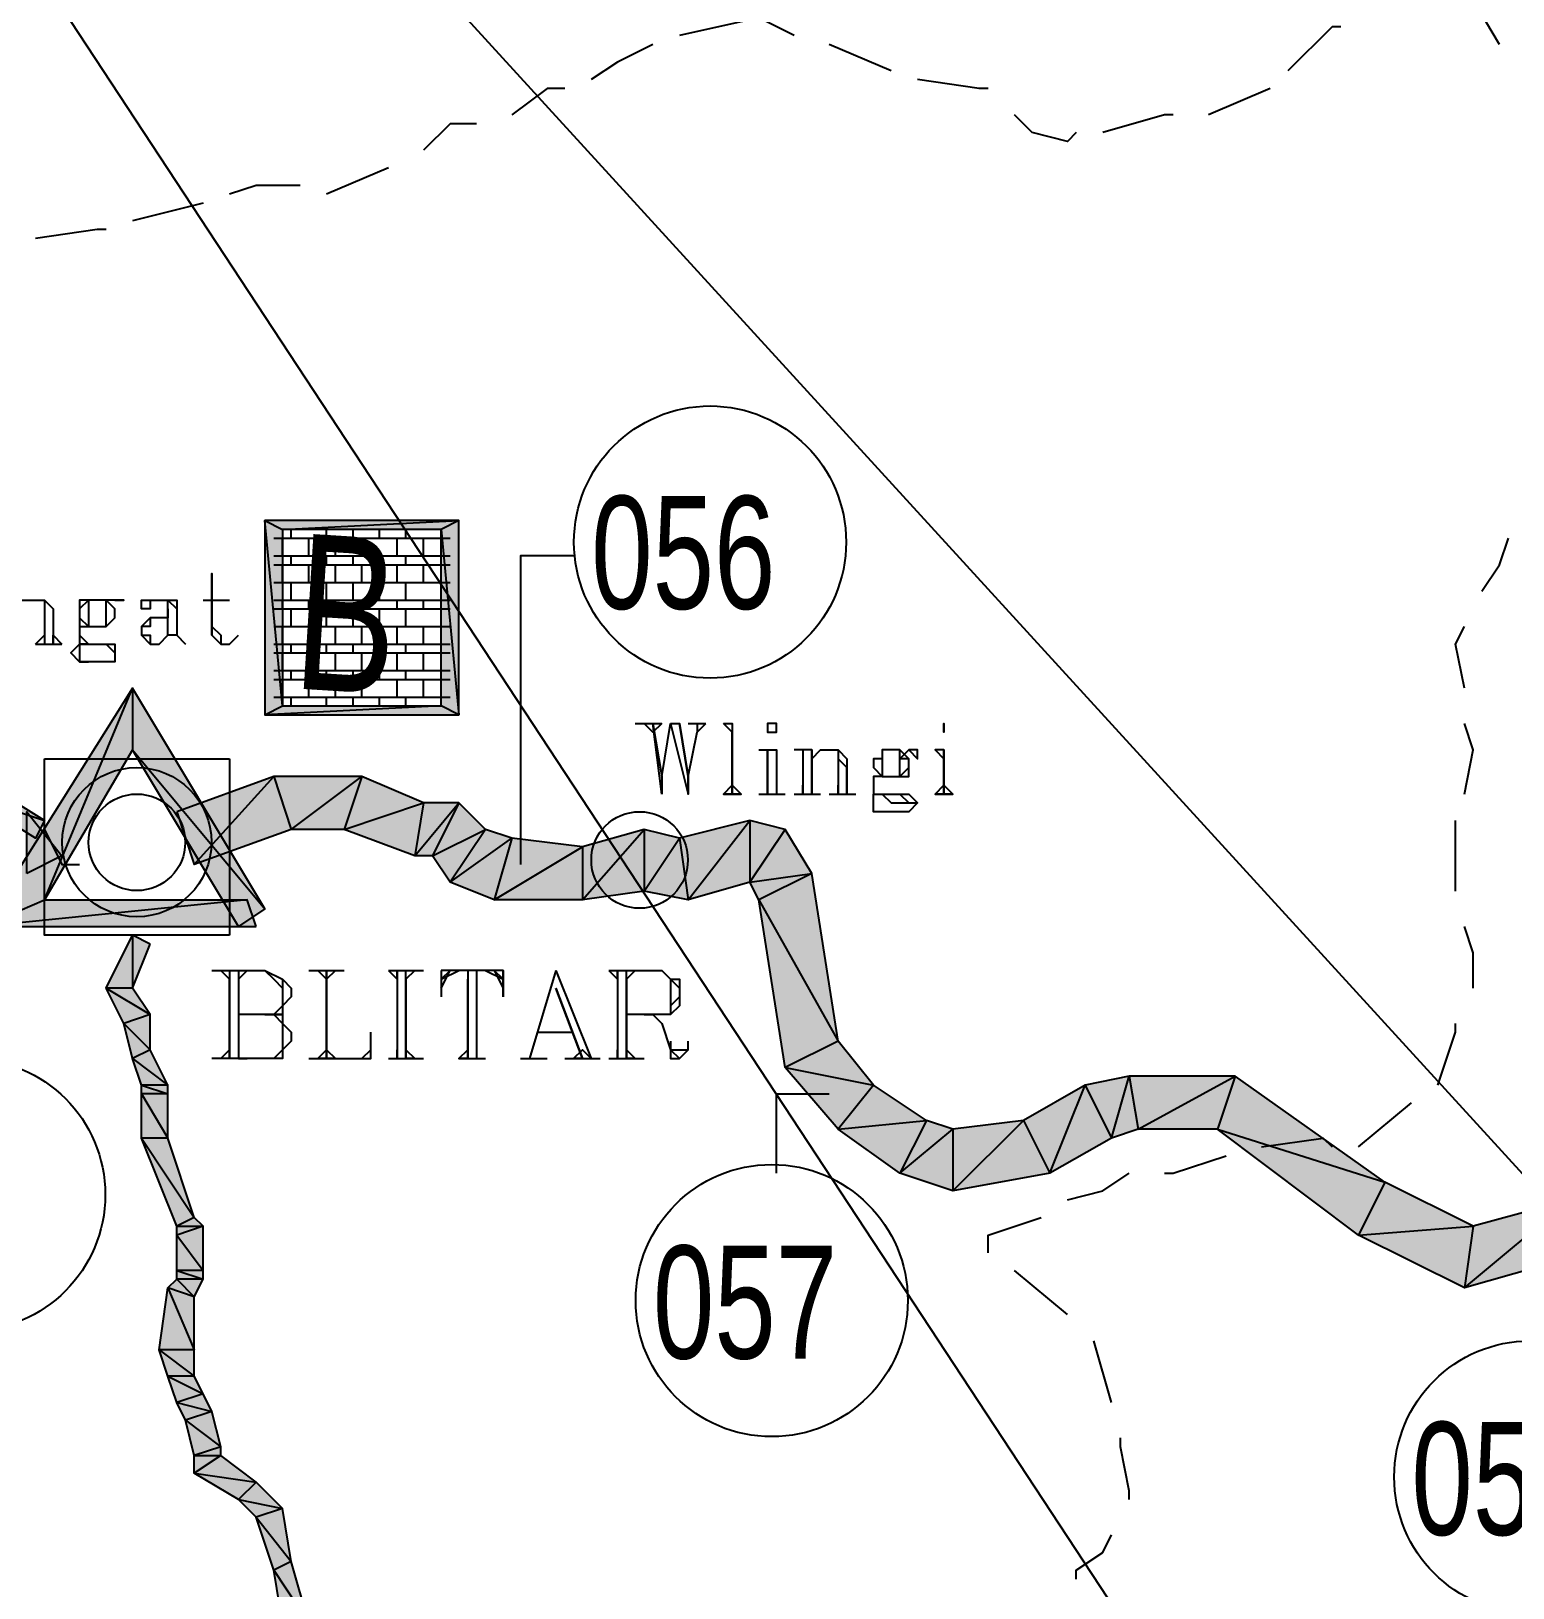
# Model space of a CAD drawing. Header units: millimetres. Extents: x 658 to 813, y 806 to 883.
# Drawn here: x 785.595 to 786.105, y 862.901 to 863.438 of the extents above; entities that cross this region are included whole.
import ezdxf

# ---------------------------------------------------------------- set-up
doc = ezdxf.new("R2010")
doc.units = ezdxf.units.MM
doc.header["$LTSCALE"] = 0.1
doc.linetypes.add('atContinuous2', pattern=[0])
for name, color, linetype in [('2_5TH KEDUA', 7, 'Continuous'), ('BATKAB', 7, 'Continuous'), ('FRAME 11', 7, 'Continuous'), ('KLEKTOR1', 7, 'Continuous'), ('KLEKTOR2', 7, 'Continuous'), ('LINK NAS BARU', 7, 'Continuous'), ('SYMBOL', 7, 'Continuous'), ('TEXT', 8, 'Continuous'), ('WISATA NASIONAL', 7, 'Continuous'), ('zat_Mask_solid', 7, 'Continuous')]:
    doc.layers.add(name, color=color, linetype=linetype)
doc.styles.add('Style2', font='arial.ttf', dxfattribs={"height": 0.2})

msp = doc.modelspace()

# ---------------------------------------------------------------- hatches: boundary and pattern name
at = {"layer": '2_5TH KEDUA'}
h = msp.add_hatch(color=7, dxfattribs=at)
h.paths.add_polyline_path([(785.57795, 863.12899), (785.59923, 863.13811), (785.62964, 863.21107)])
h.paths.add_polyline_path([(785.59923, 863.13811), (785.62964, 863.21107), (785.62964, 863.18979)], flags=17)
h = msp.add_hatch(color=7, dxfattribs=at)
h.paths.add_polyline_path([(785.6722, 863.12899), (785.66916, 863.13811), (785.57795, 863.12899)])
h.paths.add_polyline_path([(785.66916, 863.13811), (785.57795, 863.12899), (785.59923, 863.13811)], flags=17)
at = {"layer": 'KLEKTOR1'}
for points in [[(785.64484, 863.16851), (785.65092, 863.15027), (785.67828, 863.18067)], [(785.65092, 863.15027), (785.67828, 863.18067), (785.68436, 863.16243)], [(785.8546, 863.16243), (785.84244, 863.14419), (785.86372, 863.14723)], [(785.84244, 863.14419), (785.86372, 863.14723), (785.84548, 863.13811)], [(785.86372, 863.14723), (785.84548, 863.13811), (785.87284, 863.08947)], [(785.84548, 863.13811), (785.87284, 863.08947), (785.8546, 863.08035)], [(785.87284, 863.08947), (785.8546, 863.08035), (785.885, 863.07427)], [(785.8546, 863.08035), (785.885, 863.07427), (785.87284, 863.05907)], [(785.885, 863.07427), (785.87284, 863.05907), (785.90324, 863.06211)], [(785.87284, 863.05907), (785.90324, 863.06211), (785.89412, 863.04387)], [(785.90324, 863.06211), (785.89412, 863.04387), (785.91236, 863.05907)], [(785.89412, 863.04387), (785.91236, 863.05907), (785.91236, 863.03779)]]:
    msp.add_hatch(color=7, dxfattribs=at).paths.add_polyline_path(points)
h = msp.add_hatch(color=7, dxfattribs=at)
h.paths.add_polyline_path([(785.67828, 863.18067), (785.68436, 863.16243), (785.70868, 863.18067)])
h.paths.add_polyline_path([(785.68436, 863.16243), (785.70868, 863.18067), (785.7026, 863.16243)], flags=17)
h = msp.add_hatch(color=7, dxfattribs=at)
h.paths.add_polyline_path([(785.72996, 863.17155), (785.72692, 863.15331), (785.74212, 863.17155)], flags=16)
h.paths.add_polyline_path([(785.72692, 863.15331), (785.74212, 863.17155), (785.733, 863.15331)])
h = msp.add_hatch(color=7, dxfattribs=at)
h.paths.add_polyline_path([(785.81812, 863.15939), (785.82116, 863.13811), (785.84244, 863.16547)])
h.paths.add_polyline_path([(785.82116, 863.13811), (785.84244, 863.16547), (785.84244, 863.14419)], flags=17)
h = msp.add_hatch(color=7, dxfattribs=at)
h.paths.add_polyline_path([(785.76036, 863.15939), (785.75428, 863.13811), (785.78468, 863.15635)])
h.paths.add_polyline_path([(785.75428, 863.13811), (785.78468, 863.15635), (785.78468, 863.13811)], flags=17)
h = msp.add_hatch(color=7, dxfattribs=at)
h.paths.add_polyline_path([(785.78468, 863.15635), (785.78468, 863.13811), (785.80596, 863.16243)], flags=17)
h.paths.add_polyline_path([(785.78468, 863.13811), (785.80596, 863.16243), (785.80596, 863.14115)], flags=17)
h = msp.add_hatch(color=7, dxfattribs=at)
h.paths.add_polyline_path([(785.97316, 863.07731), (785.9762, 863.05907), (786.00964, 863.07731)])
h.paths.add_polyline_path([(785.9762, 863.05907), (786.00964, 863.07731), (786.00356, 863.05907)], flags=17)
h = msp.add_hatch(color=7, dxfattribs=at)
h.paths.add_polyline_path([(785.91236, 863.05907), (785.91236, 863.03779), (785.93668, 863.06211)], flags=17)
h.paths.add_polyline_path([(785.91236, 863.03779), (785.93668, 863.06211), (785.9458, 863.04387)])
h = msp.add_hatch(color=7, dxfattribs=at)
h.paths.add_polyline_path([(786.09172, 863.02563), (786.08868, 863.00435), (786.12516, 863.03475)], flags=17)
h.paths.add_polyline_path([(786.08868, 863.00435), (786.12516, 863.03475), (786.13124, 863.01651)])
at = {"layer": 'KLEKTOR2'}
for points in [[(785.57491, 863.18067), (785.57187, 863.17459), (785.59923, 863.16547)], [(785.57187, 863.17459), (785.59923, 863.16547), (785.59619, 863.15939)], [(785.62964, 863.12595), (785.62964, 863.10771), (785.62052, 863.10771)], [(785.63572, 863.12291), (785.62964, 863.12595), (785.62964, 863.10771)]]:
    msp.add_hatch(color=7, dxfattribs=at).paths.add_polyline_path(points)
h = msp.add_hatch(color=7, dxfattribs=at)
h.paths.add_polyline_path([(785.62964, 863.10771), (785.62052, 863.10771), (785.63572, 863.09859)], flags=17)
h.paths.add_polyline_path([(785.62052, 863.10771), (785.63572, 863.09859), (785.6266, 863.09555)])
h = msp.add_hatch(color=7, dxfattribs=at)
h.paths.add_polyline_path([(785.63572, 863.08643), (785.62964, 863.08339), (785.6418, 863.07427)])
h.paths.add_polyline_path([(785.62964, 863.08339), (785.6418, 863.07427), (785.63268, 863.07427)], flags=17)
h = msp.add_hatch(color=7, dxfattribs=at)
h.paths.add_polyline_path([(785.6418, 863.07427), (785.63268, 863.07427), (785.6418, 863.07123)], flags=17)
h.paths.add_polyline_path([(785.63268, 863.07427), (785.6418, 863.07123), (785.63268, 863.07123)], flags=17)
h = msp.add_hatch(color=7, dxfattribs=at)
h.paths.add_polyline_path([(785.6418, 863.07123), (785.63268, 863.07123), (785.6418, 863.05603)], flags=17)
h.paths.add_polyline_path([(785.63268, 863.07123), (785.6418, 863.05603), (785.63268, 863.05603)], flags=17)
h = msp.add_hatch(color=7, dxfattribs=at)
h.paths.add_polyline_path([(785.6418, 863.05603), (785.63268, 863.05603), (785.65092, 863.02867)], flags=17)
h.paths.add_polyline_path([(785.63268, 863.05603), (785.65092, 863.02867), (785.64484, 863.02563)])
h = msp.add_hatch(color=7, dxfattribs=at)
h.paths.add_polyline_path([(785.64484, 863.02563), (785.65396, 863.02563), (785.64484, 863.02259)], flags=16)
h.paths.add_polyline_path([(785.65396, 863.02563), (785.64484, 863.02259), (785.65396, 863.01043)])
h.paths.add_polyline_path([(785.64484, 863.02259), (785.65396, 863.01043), (785.64484, 863.01043)], flags=17)
h = msp.add_hatch(color=7, dxfattribs=at)
h.paths.add_polyline_path([(785.65396, 863.01043), (785.64484, 863.01043), (785.65396, 863.00739)], flags=17)
h.paths.add_polyline_path([(785.64484, 863.01043), (785.65396, 863.00739), (785.64484, 863.00739)], flags=17)
h = msp.add_hatch(color=7, dxfattribs=at)
h.paths.add_polyline_path([(785.65092, 863.00131), (785.6418, 863.00435), (785.65092, 862.98307)], flags=17)
h.paths.add_polyline_path([(785.6418, 863.00435), (785.65092, 862.98307), (785.63876, 862.98307)])
h = msp.add_hatch(color=7, dxfattribs=at)
h.paths.add_polyline_path([(785.65092, 862.98307), (785.63876, 862.98307), (785.65092, 862.97395)], flags=17)
h.paths.add_polyline_path([(785.63876, 862.98307), (785.65092, 862.97395), (785.6418, 862.97395)], flags=17)
h = msp.add_hatch(color=7, dxfattribs=at)
h.paths.add_polyline_path([(785.65092, 862.97395), (785.6418, 862.97395), (785.65396, 862.96787)], flags=17)
h.paths.add_polyline_path([(785.6418, 862.97395), (785.65396, 862.96787), (785.64484, 862.96483)])
h = msp.add_hatch(color=7, dxfattribs=at)
h.paths.add_polyline_path([(785.64788, 862.95875), (785.66004, 862.94963), (785.65092, 862.94659)])
h.paths.add_polyline_path([(785.66004, 862.94963), (785.65092, 862.94659), (785.66004, 862.94659)], flags=17)
h = msp.add_hatch(color=7, dxfattribs=at)
h.paths.add_polyline_path([(785.65092, 862.94659), (785.66004, 862.94659), (785.65092, 862.94051)], flags=16)
h.paths.add_polyline_path([(785.66004, 862.94659), (785.65092, 862.94051), (785.6722, 862.93747)])
h = msp.add_hatch(color=7, dxfattribs=at)
h.paths.add_polyline_path([(785.68436, 862.91011), (785.67828, 862.90707), (785.69044, 862.88882)])
h.paths.add_polyline_path([(785.67828, 862.90707), (785.69044, 862.88882), (785.68132, 862.88882)], flags=17)
at = {"layer": 'TEXT'}
h = msp.add_hatch(color=7, dxfattribs=at)
h.paths.add_polyline_path([(785.67524, 863.26883), (785.68132, 863.26579), (785.74212, 863.26883)])
h.paths.add_polyline_path([(785.68132, 863.26579), (785.74212, 863.26883), (785.73604, 863.26579)], flags=17)
h = msp.add_hatch(color=7, dxfattribs=at)
h.paths.add_polyline_path([(785.67524, 863.20195), (785.68132, 863.20499), (785.67524, 863.26883)])
h.paths.add_polyline_path([(785.68132, 863.20499), (785.67524, 863.26883), (785.68132, 863.26579)], flags=17)
h = msp.add_hatch(color=7, dxfattribs=at)
h.paths.add_polyline_path([(785.74212, 863.26883), (785.73604, 863.26579), (785.74212, 863.20195)])
h.paths.add_polyline_path([(785.73604, 863.26579), (785.74212, 863.20195), (785.73604, 863.20499)], flags=17)
h = msp.add_hatch(color=7, dxfattribs=at)
h.paths.add_polyline_path([(785.74212, 863.20195), (785.73604, 863.20499), (785.67524, 863.20195)])
h.paths.add_polyline_path([(785.73604, 863.20499), (785.67524, 863.20195), (785.68132, 863.20499)], flags=17)
at = {"layer": 'zat_Mask_solid'}
for points in [[(785.62964, 863.21107), (785.62964, 863.18979), (785.67524, 863.13507)], [(785.62964, 863.18979), (785.67524, 863.13507), (785.66612, 863.12899)], [(785.70868, 863.18067), (785.7026, 863.16243), (785.72996, 863.17155)], [(785.59315, 863.14723), (785.59315, 863.16851), (785.60531, 863.15331)], [(785.7026, 863.16243), (785.72996, 863.17155), (785.72692, 863.15331)], [(785.74212, 863.17155), (785.733, 863.15331), (785.75124, 863.16243)], [(785.84244, 863.16547), (785.84244, 863.14419), (785.8546, 863.16243)], [(785.733, 863.15331), (785.75124, 863.16243), (785.73908, 863.14419)], [(785.75124, 863.16243), (785.73908, 863.14419), (785.76036, 863.15939)], [(785.73908, 863.14419), (785.76036, 863.15939), (785.75428, 863.13811)], [(785.80596, 863.16243), (785.80596, 863.14115), (785.81812, 863.15939)], [(785.80596, 863.14115), (785.81812, 863.15939), (785.82116, 863.13811)], [(785.63572, 863.09859), (785.6266, 863.09555), (785.63572, 863.08643)], [(785.6266, 863.09555), (785.63572, 863.08643), (785.62964, 863.08339)], [(785.95796, 863.07427), (785.96708, 863.05603), (785.97316, 863.07731)], [(785.96708, 863.05603), (785.97316, 863.07731), (785.9762, 863.05907)], [(786.00964, 863.07731), (786.00356, 863.05907), (786.06132, 863.04083)], [(785.93668, 863.06211), (785.9458, 863.04387), (785.95796, 863.07427)], [(785.9458, 863.04387), (785.95796, 863.07427), (785.96708, 863.05603)], [(786.00356, 863.05907), (786.06132, 863.04083), (786.0522, 863.02259)], [(786.06132, 863.04083), (786.0522, 863.02259), (786.09172, 863.02563)], [(785.65092, 863.02867), (785.64484, 863.02563), (785.65396, 863.02563)], [(786.0522, 863.02259), (786.09172, 863.02563), (786.08868, 863.00435)], [(785.64484, 863.00739), (785.65092, 863.00131), (785.6418, 863.00435)], [(785.65396, 863.00739), (785.64484, 863.00739), (785.65092, 863.00131)], [(785.65396, 862.96787), (785.64484, 862.96483), (785.657, 862.96179)], [(785.64484, 862.96483), (785.657, 862.96179), (785.64788, 862.95875)], [(785.657, 862.96179), (785.64788, 862.95875), (785.66004, 862.94963)], [(785.65092, 862.94051), (785.6722, 862.93747), (785.66612, 862.93139)], [(785.6722, 862.93747), (785.66612, 862.93139), (785.68132, 862.92835)], [(785.66612, 862.93139), (785.68132, 862.92835), (785.6722, 862.92531)], [(785.68132, 862.92835), (785.6722, 862.92531), (785.68436, 862.91011)], [(785.6722, 862.92531), (785.68436, 862.91011), (785.67828, 862.90707)]]:
    msp.add_hatch(color=7, dxfattribs=at).paths.add_polyline_path(points)

# ---------------------------------------------------------------- linework, layer by layer
at = {"layer": '2_5TH KEDUA', "color": 7}
for points in [[(785.57795, 863.12899), (785.59923, 863.13811), (785.62964, 863.21107), (785.57795, 863.12899)], [(785.59923, 863.13811), (785.62964, 863.21107), (785.62964, 863.18979), (785.59923, 863.13811)], [(785.62964, 863.21107), (785.62964, 863.18979), (785.67524, 863.13507), (785.62964, 863.21107)], [(785.62964, 863.18979), (785.67524, 863.13507), (785.66612, 863.12899), (785.62964, 863.18979)], [(785.6722, 863.12899), (785.66916, 863.13811), (785.57795, 863.12899), (785.6722, 863.12899)], [(785.66916, 863.13811), (785.57795, 863.12899), (785.59923, 863.13811), (785.66916, 863.13811)]]:
    msp.add_lwpolyline(points, dxfattribs=at)
at = {"layer": 'BATKAB', "color": 7}
for points in [[(786.10084, 863.43299), (786.09172, 863.44819), (786.08868, 863.44819)], [(785.84548, 863.44211), (785.81812, 863.43603)], [(785.85764, 863.43603), (785.84548, 863.44211)], [(786.04612, 863.43907), (786.04308, 863.43907), (786.02788, 863.42387)], [(785.809, 863.43299), (785.79684, 863.42691), (785.78772, 863.42083)], [(785.89108, 863.42387), (785.8698, 863.43299)], [(785.92452, 863.41779), (785.92148, 863.41779), (785.9002, 863.42083)], [(785.7786, 863.41779), (785.77252, 863.41779), (785.76036, 863.40867)], [(786.0218, 863.41779), (786.00052, 863.40867)], [(785.7482, 863.40563), (785.73908, 863.40563), (785.72996, 863.39651)], [(785.95492, 863.40259), (785.95188, 863.39955), (785.93972, 863.40259), (785.93364, 863.40867)], [(785.98836, 863.40867), (785.98532, 863.40867), (785.96404, 863.40259)], [(785.7178, 863.39043), (785.69652, 863.38131)], [(785.6874, 863.38435), (785.6722, 863.38435), (785.66308, 863.38131)], [(785.65396, 863.37827), (785.62964, 863.37219)], [(785.62052, 863.36915), (785.61748, 863.36915), (785.59619, 863.36611)], [(786.09476, 863.24451), (786.10084, 863.25363), (786.10388, 863.26275)], [(786.08868, 863.21107), (786.08564, 863.22627), (786.08868, 863.23235)], [(786.08868, 863.17459), (786.09172, 863.18979), (786.08868, 863.19891)], [(786.08564, 863.14115), (786.08564, 863.15331), (786.08564, 863.16547)], [(786.09172, 863.10771), (786.09172, 863.11987), (786.08868, 863.12899)], [(786.07956, 863.07427), (786.08564, 863.09251), (786.08564, 863.09555)], [(786.0522, 863.05299), (786.07044, 863.06819)], [(786.01876, 863.05299), (786.04004, 863.05603), (786.04308, 863.05299)], [(785.98532, 863.04387), (785.98836, 863.04387), (786.0066, 863.04995)], [(785.95188, 863.03475), (785.96404, 863.03779), (785.97316, 863.04387)], [(785.92452, 863.01651), (785.92452, 863.02259), (785.94276, 863.02867)], [(785.95188, 862.99523), (785.93364, 863.01043)], [(785.96708, 862.96483), (785.961, 862.98611)], [(785.97316, 862.93139), (785.97316, 862.93443), (785.97012, 862.94963), (785.97012, 862.95267)], [(785.95492, 862.90403), (785.95492, 862.90707), (785.96404, 862.91315), (785.96708, 862.91923)]]:
    msp.add_lwpolyline(points, dxfattribs=at)
at = {"layer": 'FRAME 11', "color": 7}
msp.add_lwpolyline([(785.25571, 863.97716), (788.65449, 858.80907), (788.02216, 857.93658), (790.25356, 858.55371), (789.90395, 860.69087), (789.28682, 859.56605), (785.25571, 863.97716)], dxfattribs=at)
at = {"layer": 'KLEKTOR1', "color": 7}
for points in [[(785.64484, 863.16851), (785.65092, 863.15027), (785.67828, 863.18067), (785.64484, 863.16851)], [(785.65092, 863.15027), (785.67828, 863.18067), (785.68436, 863.16243), (785.65092, 863.15027)], [(785.67828, 863.18067), (785.68436, 863.16243), (785.70868, 863.18067), (785.67828, 863.18067)], [(785.68436, 863.16243), (785.70868, 863.18067), (785.7026, 863.16243), (785.68436, 863.16243)], [(785.70868, 863.18067), (785.7026, 863.16243), (785.72996, 863.17155), (785.70868, 863.18067)], [(785.59315, 863.14723), (785.59315, 863.16851), (785.60531, 863.15331), (785.59315, 863.14723)], [(785.7026, 863.16243), (785.72996, 863.17155), (785.72692, 863.15331), (785.7026, 863.16243)], [(785.72996, 863.17155), (785.72692, 863.15331), (785.74212, 863.17155), (785.72996, 863.17155)], [(785.72692, 863.15331), (785.74212, 863.17155), (785.733, 863.15331), (785.72692, 863.15331)], [(785.74212, 863.17155), (785.733, 863.15331), (785.75124, 863.16243), (785.74212, 863.17155)], [(785.81812, 863.15939), (785.82116, 863.13811), (785.84244, 863.16547), (785.81812, 863.15939)], [(785.82116, 863.13811), (785.84244, 863.16547), (785.84244, 863.14419), (785.82116, 863.13811)], [(785.84244, 863.16547), (785.84244, 863.14419), (785.8546, 863.16243), (785.84244, 863.16547)], [(785.59923, 863.16243), (785.60531, 863.15027), (785.6114, 863.15027)], [(785.733, 863.15331), (785.75124, 863.16243), (785.73908, 863.14419), (785.733, 863.15331)], [(785.75124, 863.16243), (785.73908, 863.14419), (785.76036, 863.15939), (785.75124, 863.16243)], [(785.73908, 863.14419), (785.76036, 863.15939), (785.75428, 863.13811), (785.73908, 863.14419)], [(785.76036, 863.15939), (785.75428, 863.13811), (785.78468, 863.15635), (785.76036, 863.15939)], [(785.78468, 863.15635), (785.78468, 863.13811), (785.80596, 863.16243), (785.78468, 863.15635)], [(785.78468, 863.13811), (785.80596, 863.16243), (785.80596, 863.14115), (785.78468, 863.13811)], [(785.80596, 863.16243), (785.80596, 863.14115), (785.81812, 863.15939), (785.80596, 863.16243)], [(785.80596, 863.14115), (785.81812, 863.15939), (785.82116, 863.13811), (785.80596, 863.14115)], [(785.8546, 863.16243), (785.84244, 863.14419), (785.86372, 863.14723), (785.8546, 863.16243)], [(785.75428, 863.13811), (785.78468, 863.15635), (785.78468, 863.13811), (785.75428, 863.13811)], [(785.84244, 863.14419), (785.86372, 863.14723), (785.84548, 863.13811), (785.84244, 863.14419)], [(785.86372, 863.14723), (785.84548, 863.13811), (785.87284, 863.08947), (785.86372, 863.14723)], [(785.84548, 863.13811), (785.87284, 863.08947), (785.8546, 863.08035), (785.84548, 863.13811)], [(785.87284, 863.08947), (785.8546, 863.08035), (785.885, 863.07427), (785.87284, 863.08947)], [(785.8546, 863.08035), (785.885, 863.07427), (785.87284, 863.05907), (785.8546, 863.08035)], [(785.95796, 863.07427), (785.96708, 863.05603), (785.97316, 863.07731), (785.95796, 863.07427)], [(785.96708, 863.05603), (785.97316, 863.07731), (785.9762, 863.05907), (785.96708, 863.05603)], [(785.97316, 863.07731), (785.9762, 863.05907), (786.00964, 863.07731), (785.97316, 863.07731)], [(785.9762, 863.05907), (786.00964, 863.07731), (786.00356, 863.05907), (785.9762, 863.05907)], [(786.00964, 863.07731), (786.00356, 863.05907), (786.06132, 863.04083), (786.00964, 863.07731)], [(785.885, 863.07427), (785.87284, 863.05907), (785.90324, 863.06211), (785.885, 863.07427)], [(785.93668, 863.06211), (785.9458, 863.04387), (785.95796, 863.07427), (785.93668, 863.06211)], [(785.9458, 863.04387), (785.95796, 863.07427), (785.96708, 863.05603), (785.9458, 863.04387)], [(785.87284, 863.05907), (785.90324, 863.06211), (785.89412, 863.04387), (785.87284, 863.05907)], [(785.90324, 863.06211), (785.89412, 863.04387), (785.91236, 863.05907), (785.90324, 863.06211)], [(785.91236, 863.05907), (785.91236, 863.03779), (785.93668, 863.06211), (785.91236, 863.05907)], [(785.91236, 863.03779), (785.93668, 863.06211), (785.9458, 863.04387), (785.91236, 863.03779)], [(785.89412, 863.04387), (785.91236, 863.05907), (785.91236, 863.03779), (785.89412, 863.04387)], [(786.00356, 863.05907), (786.06132, 863.04083), (786.0522, 863.02259), (786.00356, 863.05907)], [(786.06132, 863.04083), (786.0522, 863.02259), (786.09172, 863.02563), (786.06132, 863.04083)], [(786.09172, 863.02563), (786.08868, 863.00435), (786.12516, 863.03475), (786.09172, 863.02563)], [(786.08868, 863.00435), (786.12516, 863.03475), (786.13124, 863.01651), (786.08868, 863.00435)], [(786.0522, 863.02259), (786.09172, 863.02563), (786.08868, 863.00435), (786.0522, 863.02259)]]:
    msp.add_lwpolyline(points, dxfattribs=at)
at = {"layer": 'KLEKTOR2', "color": 7}
for points in [[(785.57491, 863.18067), (785.57187, 863.17459), (785.59923, 863.16547), (785.57491, 863.18067)], [(785.57187, 863.17459), (785.59923, 863.16547), (785.59619, 863.15939), (785.57187, 863.17459)], [(785.62964, 863.12595), (785.62964, 863.10771), (785.62052, 863.10771), (785.62964, 863.12595)], [(785.63572, 863.12291), (785.62964, 863.12595), (785.62964, 863.10771), (785.63572, 863.12291)], [(785.62964, 863.10771), (785.62052, 863.10771), (785.63572, 863.09859), (785.62964, 863.10771)], [(785.62052, 863.10771), (785.63572, 863.09859), (785.6266, 863.09555), (785.62052, 863.10771)], [(785.63572, 863.09859), (785.6266, 863.09555), (785.63572, 863.08643), (785.63572, 863.09859)], [(785.6266, 863.09555), (785.63572, 863.08643), (785.62964, 863.08339), (785.6266, 863.09555)], [(785.63572, 863.08643), (785.62964, 863.08339), (785.6418, 863.07427), (785.63572, 863.08643)], [(785.62964, 863.08339), (785.6418, 863.07427), (785.63268, 863.07427), (785.62964, 863.08339)], [(785.6418, 863.07427), (785.63268, 863.07427), (785.6418, 863.07123), (785.6418, 863.07427)], [(785.63268, 863.07427), (785.6418, 863.07123), (785.63268, 863.07123), (785.63268, 863.07427)], [(785.6418, 863.07123), (785.63268, 863.07123), (785.6418, 863.05603), (785.6418, 863.07123)], [(785.63268, 863.07123), (785.6418, 863.05603), (785.63268, 863.05603), (785.63268, 863.07123)], [(785.6418, 863.05603), (785.63268, 863.05603), (785.65092, 863.02867), (785.6418, 863.05603)], [(785.63268, 863.05603), (785.65092, 863.02867), (785.64484, 863.02563), (785.63268, 863.05603)], [(785.65092, 863.02867), (785.64484, 863.02563), (785.65396, 863.02563), (785.65092, 863.02867)], [(785.64484, 863.02563), (785.65396, 863.02563), (785.64484, 863.02259), (785.64484, 863.02563)], [(785.65396, 863.02563), (785.64484, 863.02259), (785.65396, 863.01043), (785.65396, 863.02563)], [(785.64484, 863.02259), (785.65396, 863.01043), (785.64484, 863.01043), (785.64484, 863.02259)], [(785.65396, 863.01043), (785.64484, 863.01043), (785.65396, 863.00739), (785.65396, 863.01043)], [(785.64484, 863.01043), (785.65396, 863.00739), (785.64484, 863.00739), (785.64484, 863.01043)], [(785.6418, 863.00435), (785.65092, 862.98307), (785.63876, 862.98307), (785.6418, 863.00435)], [(785.64484, 863.00739), (785.65092, 863.00131), (785.6418, 863.00435), (785.64484, 863.00739)], [(785.65092, 863.00131), (785.6418, 863.00435), (785.65092, 862.98307), (785.65092, 863.00131)], [(785.65396, 863.00739), (785.64484, 863.00739), (785.65092, 863.00131), (785.65396, 863.00739)], [(785.65092, 862.98307), (785.63876, 862.98307), (785.65092, 862.97395), (785.65092, 862.98307)], [(785.63876, 862.98307), (785.65092, 862.97395), (785.6418, 862.97395), (785.63876, 862.98307)], [(785.65092, 862.97395), (785.6418, 862.97395), (785.65396, 862.96787), (785.65092, 862.97395)], [(785.6418, 862.97395), (785.65396, 862.96787), (785.64484, 862.96483), (785.6418, 862.97395)], [(785.65396, 862.96787), (785.64484, 862.96483), (785.657, 862.96179), (785.65396, 862.96787)], [(785.64484, 862.96483), (785.657, 862.96179), (785.64788, 862.95875), (785.64484, 862.96483)], [(785.657, 862.96179), (785.64788, 862.95875), (785.66004, 862.94963), (785.657, 862.96179)], [(785.64788, 862.95875), (785.66004, 862.94963), (785.65092, 862.94659), (785.64788, 862.95875)], [(785.66004, 862.94963), (785.65092, 862.94659), (785.66004, 862.94659), (785.66004, 862.94963)], [(785.65092, 862.94659), (785.66004, 862.94659), (785.65092, 862.94051), (785.65092, 862.94659)], [(785.66004, 862.94659), (785.65092, 862.94051), (785.6722, 862.93747), (785.66004, 862.94659)], [(785.65092, 862.94051), (785.6722, 862.93747), (785.66612, 862.93139), (785.65092, 862.94051)], [(785.6722, 862.93747), (785.66612, 862.93139), (785.68132, 862.92835), (785.6722, 862.93747)], [(785.66612, 862.93139), (785.68132, 862.92835), (785.6722, 862.92531), (785.66612, 862.93139)], [(785.68132, 862.92835), (785.6722, 862.92531), (785.68436, 862.91011), (785.68132, 862.92835)], [(785.6722, 862.92531), (785.68436, 862.91011), (785.67828, 862.90707), (785.6722, 862.92531)], [(785.68436, 862.91011), (785.67828, 862.90707), (785.69044, 862.88882), (785.68436, 862.91011)], [(785.67828, 862.90707), (785.69044, 862.88882), (785.68132, 862.88882), (785.67828, 862.90707)]]:
    msp.add_lwpolyline(points, dxfattribs=at)
at = {"layer": 'LINK NAS BARU', "color": 7}
for points in [[(785.78164, 863.25667), (785.7634, 863.25667), (785.7634, 863.15027)], [(785.85156, 863.04387), (785.85156, 863.07123), (785.8698, 863.07123)]]:
    msp.add_lwpolyline(points, dxfattribs=at)
at = {"layer": 'LINK NAS BARU', "color": 7, "linetype": 'atContinuous2'}
for centre in [(785.82868, 863.26145), (785.57332, 863.03649), (785.84996, 863.00001), (786.11141, 862.93921)]:
    msp.add_circle(centre, 0.0469, dxfattribs=at)
at = {"layer": 'SYMBOL', "color": 7}
for points in [[(785.66308, 863.12595), (785.59923, 863.12595), (785.59923, 863.18675)], [(785.59923, 863.18675), (785.66308, 863.18675)], [(785.66308, 863.18675), (785.66308, 863.12595)]]:
    msp.add_lwpolyline(points, dxfattribs=at)
at = {"layer": 'SYMBOL', "color": 7, "linetype": 'atContinuous2'}
for centre, radius in [((785.63111, 863.15799), 0.02572), ((785.63113, 863.15795), 0.01664), ((785.80441, 863.15187), 0.01664)]:
    msp.add_circle(centre, radius, dxfattribs=at)
at = {"layer": 'TEXT', "color": 7}
for points in [[(785.67524, 863.26883), (785.68132, 863.26579), (785.74212, 863.26883), (785.67524, 863.26883)], [(785.67524, 863.20195), (785.68132, 863.20499), (785.67524, 863.26883), (785.67524, 863.20195)], [(785.68132, 863.20499), (785.67524, 863.26883), (785.68132, 863.26579), (785.68132, 863.20499)], [(785.68132, 863.26579), (785.74212, 863.26883), (785.73604, 863.26579), (785.68132, 863.26579)], [(785.74212, 863.26883), (785.73604, 863.26579), (785.74212, 863.20195), (785.74212, 863.26883)], [(785.73604, 863.26579), (785.74212, 863.20195), (785.73604, 863.20499), (785.73604, 863.26579)], [(785.657, 863.24755), (785.657, 863.25059), (785.657, 863.23235), (785.66004, 863.22931), (785.66004, 863.22627)], [(785.657, 863.22931), (785.657, 863.23235), (785.657, 863.24755), (785.657, 863.23235), (785.657, 863.22931), (785.66004, 863.22627), (785.66308, 863.22627), (785.66612, 863.22931)], [(785.59011, 863.23843), (785.59011, 863.24147), (785.59315, 863.24147), (785.59619, 863.24147), (785.59923, 863.24147), (785.60227, 863.23843), (785.60227, 863.22627)], [(785.59619, 863.24147), (785.59923, 863.24147), (785.59923, 863.23843), (785.59923, 863.22627)], [(785.59923, 863.24147), (785.59923, 863.23843), (785.59923, 863.22931)], [(785.61748, 863.24147), (785.61444, 863.24147), (785.6114, 863.24147), (785.6114, 863.23843), (785.6114, 863.23539), (785.6114, 863.23235), (785.61444, 863.23235), (785.61748, 863.23235), (785.62052, 863.23235), (785.62356, 863.23539), (785.62356, 863.23843), (785.62052, 863.24147), (785.61748, 863.24147)], [(785.61444, 863.24147), (785.6114, 863.23843), (785.6114, 863.23539), (785.61444, 863.23235)], [(785.61748, 863.24147), (785.61444, 863.24147), (785.61444, 863.23843), (785.61444, 863.23539), (785.61444, 863.23235), (785.61748, 863.23235), (785.62052, 863.23235), (785.62052, 863.23539), (785.62052, 863.23843), (785.62052, 863.24147), (785.61748, 863.24147)], [(785.62356, 863.24147), (785.6266, 863.24147), (785.62356, 863.24147), (785.62052, 863.24147)], [(785.62052, 863.23235), (785.62052, 863.23539), (785.62052, 863.23843), (785.62052, 863.24147)], [(785.63268, 863.23843), (785.63268, 863.24147), (785.63572, 863.24147), (785.63572, 863.23843), (785.63268, 863.23843), (785.63268, 863.24147), (785.63572, 863.24147), (785.6418, 863.24147), (785.64484, 863.24147), (785.64484, 863.23843), (785.64484, 863.22931), (785.64788, 863.22627)], [(785.6418, 863.23843), (785.6418, 863.23539), (785.63572, 863.23539), (785.63268, 863.23235), (785.63268, 863.22931), (785.63572, 863.22627), (785.63876, 863.22627), (785.6418, 863.22931)], [(785.64788, 863.22627), (785.64484, 863.22931), (785.6418, 863.22931), (785.6418, 863.23843), (785.6418, 863.24147), (785.64484, 863.23843), (785.64484, 863.22931)], [(785.65396, 863.24147), (785.66308, 863.24147)], [(785.6418, 863.23539), (785.63572, 863.23539), (785.63572, 863.23235), (785.63268, 863.23235), (785.63268, 863.22931), (785.63572, 863.22931), (785.63572, 863.22627)], [(785.59619, 863.22627), (785.59923, 863.22931), (785.59923, 863.22627)], [(785.60227, 863.22627), (785.60227, 863.22931), (785.60531, 863.22627)], [(785.6114, 863.22931), (785.61444, 863.22627), (785.62052, 863.22627), (785.62356, 863.22627), (785.62356, 863.22323), (785.62356, 863.22019), (785.62052, 863.22019), (785.61444, 863.22019), (785.6114, 863.22019), (785.60835, 863.22323), (785.6114, 863.22627), (785.61444, 863.22627), (785.6114, 863.22627), (785.6114, 863.22323), (785.6114, 863.22019), (785.61444, 863.22019)], [(785.6114, 863.23235), (785.6114, 863.22931), (785.6114, 863.22627), (785.61748, 863.22627), (785.62052, 863.22627), (785.62356, 863.22323)], [(785.63268, 863.23235), (785.63268, 863.22931)], [(785.59619, 863.22627), (785.60531, 863.22627)], [(785.6114, 863.22627), (785.61748, 863.22627), (785.62052, 863.22627), (785.62356, 863.22627)], [(785.74212, 863.20195), (785.73604, 863.20499), (785.67524, 863.20195), (785.74212, 863.20195)], [(785.73604, 863.20499), (785.67524, 863.20195), (785.68132, 863.20499), (785.73604, 863.20499)], [(785.80292, 863.19891), (785.81204, 863.19891)], [(785.80596, 863.19891), (785.809, 863.19587), (785.80596, 863.19891)], [(785.81204, 863.17459), (785.809, 863.19891), (785.81204, 863.18067), (785.81204, 863.17459)], [(785.809, 863.19891), (785.81204, 863.18067), (785.81508, 863.19891)], [(785.81204, 863.19891), (785.809, 863.19587), (785.81204, 863.19891)], [(785.81508, 863.19891), (785.82116, 863.17459), (785.82116, 863.18067), (785.81812, 863.19891), (785.82116, 863.18067), (785.8242, 863.19587)], [(785.81508, 863.19891), (785.81812, 863.19891)], [(785.82116, 863.19891), (785.82724, 863.19891)], [(785.8242, 863.19891), (785.8242, 863.19587), (785.82724, 863.19891)], [(785.83332, 863.19891), (785.83636, 863.19891), (785.83636, 863.17459)], [(785.83332, 863.19891), (785.83636, 863.19587), (785.83332, 863.19891)], [(785.83636, 863.19891), (785.83636, 863.17459), (785.83636, 863.19587)], [(785.84852, 863.19891), (785.84852, 863.19587), (785.85156, 863.19587), (785.85156, 863.19891), (785.84852, 863.19891), (785.84852, 863.19587), (785.85156, 863.19587)], [(785.90932, 863.19891), (785.90932, 863.19587), (785.90932, 863.19891), (785.90932, 863.19587)], [(785.84548, 863.18979), (785.85156, 863.18979), (785.85156, 863.17459)], [(785.84548, 863.18979), (785.84852, 863.18979), (785.84852, 863.18675)], [(785.84852, 863.18979), (785.84852, 863.17459), (785.84852, 863.18979)], [(785.86372, 863.18979), (785.86372, 863.17459), (785.86372, 863.18979), (785.85764, 863.18979)], [(785.86068, 863.18979), (785.86068, 863.17459)], [(785.86068, 863.18979), (785.86068, 863.18675)], [(785.86372, 863.18675), (785.86676, 863.18979), (785.8698, 863.18979), (785.87284, 863.18979), (785.87588, 863.18675), (785.87588, 863.18371), (785.87588, 863.17459), (785.87588, 863.18371), (785.87284, 863.18675)], [(785.87284, 863.18979), (785.87284, 863.18675), (785.87284, 863.17459)], [(785.89108, 863.18979), (785.88804, 863.18979), (785.88804, 863.18675), (785.885, 863.18675), (785.885, 863.18371), (785.88804, 863.18067), (785.89108, 863.18067), (785.89412, 863.18067), (785.89716, 863.18067), (785.89716, 863.18371), (785.89716, 863.18675), (785.89412, 863.18979), (785.89108, 863.18979)], [(785.89108, 863.18979), (785.88804, 863.18979), (785.88804, 863.18675), (785.88804, 863.18371), (785.88804, 863.18067), (785.89108, 863.18067)], [(785.88804, 863.18675), (785.88804, 863.18371), (785.88804, 863.18067)], [(785.89716, 863.18979), (785.9002, 863.18675), (785.9002, 863.18979), (785.89716, 863.18979), (785.89412, 863.18675)], [(785.89412, 863.18067), (785.89412, 863.18371), (785.89412, 863.18675), (785.89412, 863.18979)], [(785.89412, 863.18067), (785.89716, 863.18371), (785.89716, 863.18675), (785.89412, 863.18675)], [(785.90932, 863.17459), (785.90932, 863.18979), (785.90932, 863.17459), (785.90932, 863.18979), (785.90628, 863.18979)], [(785.90932, 863.18979), (785.90628, 863.18979), (785.90932, 863.18675)], [(785.81204, 863.18067), (785.81204, 863.17459)], [(785.82116, 863.18067), (785.82116, 863.17459)], [(785.88804, 863.18067), (785.885, 863.18067), (785.885, 863.17763), (785.885, 863.17459), (785.88804, 863.17459), (785.89108, 863.17155), (785.89412, 863.17155), (785.89716, 863.17155), (785.9002, 863.17155)], [(785.83636, 863.17459), (785.83332, 863.17459), (785.83636, 863.17763), (785.8394, 863.17459), (785.83636, 863.17459)], [(785.83332, 863.17459), (785.8394, 863.17459)], [(785.84548, 863.17459), (785.84852, 863.17459), (785.84852, 863.17763)], [(785.84548, 863.17459), (785.8546, 863.17459)], [(785.85156, 863.17763), (785.85156, 863.17459)], [(785.85764, 863.17459), (785.86676, 863.17459)], [(785.86068, 863.17459), (785.86068, 863.17763)], [(785.86372, 863.17763), (785.86372, 863.17459), (785.86676, 863.17459)], [(785.8698, 863.17459), (785.87892, 863.17459)], [(785.87284, 863.17459), (785.87284, 863.17763)], [(785.87588, 863.17763), (785.87588, 863.17459), (785.87892, 863.17459)], [(785.885, 863.17763), (785.885, 863.17459), (785.88804, 863.17459), (785.89412, 863.17459), (785.89716, 863.17459), (785.9002, 863.17155), (785.89716, 863.16851), (785.89412, 863.16851), (785.88804, 863.16851), (785.885, 863.16851), (785.885, 863.17155), (785.885, 863.17459), (785.88804, 863.17459), (785.89108, 863.17459), (785.89412, 863.17459), (785.89716, 863.17155)], [(785.88804, 863.16851), (785.885, 863.16851), (785.885, 863.17155), (785.885, 863.17459), (785.88804, 863.17459)], [(785.90932, 863.17459), (785.90628, 863.17459), (785.90932, 863.17763), (785.91236, 863.17459), (785.90932, 863.17459)], [(785.90628, 863.17459), (785.91236, 863.17459)], [(785.657, 863.11379), (785.67524, 863.11379), (785.68132, 863.11075), (785.68436, 863.10771), (785.68436, 863.10467), (785.68132, 863.10163), (785.68132, 863.09859), (785.67524, 863.09859)], [(785.66004, 863.11379), (785.66308, 863.11075), (785.66004, 863.11379)], [(785.66308, 863.11379), (785.66308, 863.08339), (785.66308, 863.11075)], [(785.66612, 863.11379), (785.66612, 863.08339)], [(785.67524, 863.11379), (785.67828, 863.11075), (785.68132, 863.10771), (785.68132, 863.10163), (785.67828, 863.09859), (785.67524, 863.09859), (785.66612, 863.09859)], [(785.66612, 863.11379), (785.66612, 863.11075), (785.66916, 863.11379)], [(785.68132, 863.11075), (785.68132, 863.10771), (785.68132, 863.10467), (785.68132, 863.10163)], [(785.69044, 863.11379), (785.7026, 863.11379)], [(785.69348, 863.11379), (785.69652, 863.11075), (785.69348, 863.11379)], [(785.69652, 863.08339), (785.69652, 863.11379), (785.69652, 863.08339), (785.69652, 863.11075)], [(785.69956, 863.11379), (785.69652, 863.11075), (785.69956, 863.11379)], [(785.7178, 863.11379), (785.72996, 863.11379)], [(785.7178, 863.11379), (785.72084, 863.11075), (785.72084, 863.11379)], [(785.72084, 863.11379), (785.72084, 863.08339)], [(785.72388, 863.11075), (785.72388, 863.08339), (785.72388, 863.11379)], [(785.72692, 863.11379), (785.72388, 863.11075), (785.72692, 863.11379)], [(785.73604, 863.11379), (785.73604, 863.10467)], [(785.75732, 863.10467), (785.75732, 863.11379), (785.73604, 863.11379)], [(785.73604, 863.11379), (785.73604, 863.10467)], [(785.73604, 863.10771), (785.73908, 863.11379), (785.73604, 863.11075), (785.74212, 863.11379)], [(785.74516, 863.11379), (785.74516, 863.08339), (785.74516, 863.11075)], [(785.7482, 863.11379), (785.7482, 863.08339)], [(785.75124, 863.11379), (785.75732, 863.11075), (785.75428, 863.11379), (785.75732, 863.10771)], [(785.75732, 863.11379), (785.75732, 863.10467)], [(785.77556, 863.11379), (785.76644, 863.08339)], [(785.77556, 863.11379), (785.78772, 863.08339)], [(785.7938, 863.11379), (785.81204, 863.11379), (785.81508, 863.11075), (785.81812, 863.11075), (785.81812, 863.10771), (785.81812, 863.10467), (785.81812, 863.10163), (785.81508, 863.09859), (785.81204, 863.09859), (785.79988, 863.09859)], [(785.7938, 863.11379), (785.79684, 863.11075), (785.79684, 863.11379)], [(785.79684, 863.11379), (785.79684, 863.08339)], [(785.79988, 863.11075), (785.79988, 863.08339), (785.79988, 863.11379)], [(785.80292, 863.11379), (785.79988, 863.11075), (785.80292, 863.11379)], [(785.81204, 863.11379), (785.81508, 863.11075), (785.81508, 863.10771), (785.81508, 863.10163), (785.81508, 863.09859), (785.81204, 863.09859)], [(785.81508, 863.11075), (785.81812, 863.10771), (785.81812, 863.10467), (785.81508, 863.10163)], [(785.77556, 863.10771), (785.78468, 863.08339), (785.77556, 863.10771)], [(785.67524, 863.09859), (785.68132, 863.09859), (785.68132, 863.09555), (785.68436, 863.09251), (785.68436, 863.08947), (785.68132, 863.08643), (785.68132, 863.08339), (785.67524, 863.08339), (785.657, 863.08339)], [(785.67524, 863.09859), (785.67828, 863.09859), (785.68132, 863.09555), (785.68132, 863.08643), (785.67828, 863.08339), (785.67524, 863.08339)], [(785.68132, 863.09555), (785.68132, 863.09251), (785.68132, 863.08947), (785.68132, 863.08643)], [(785.80596, 863.09859), (785.809, 863.09859), (785.81204, 863.09555), (785.81508, 863.08643), (785.81508, 863.08339), (785.81812, 863.08339), (785.82116, 863.08643), (785.82116, 863.08947)], [(785.809, 863.09859), (785.81204, 863.09555), (785.81508, 863.08643), (785.81812, 863.08643), (785.82116, 863.08643)], [(785.69044, 863.08339), (785.71172, 863.08339), (785.71172, 863.09251)], [(785.71172, 863.08339), (785.71172, 863.09251)], [(785.76948, 863.09251), (785.78164, 863.09251)], [(785.81508, 863.08947), (785.81508, 863.08643), (785.81812, 863.08339)], [(785.66308, 863.08339), (785.66004, 863.08339), (785.66308, 863.08643)], [(785.66612, 863.08643), (785.66612, 863.08339), (785.66916, 863.08339)], [(785.69652, 863.08339), (785.69348, 863.08339), (785.69652, 863.08643), (785.69956, 863.08339), (785.69652, 863.08339)], [(785.70564, 863.08339), (785.71172, 863.08339)], [(785.70868, 863.08339), (785.71172, 863.08643), (785.70868, 863.08339)], [(785.7178, 863.08339), (785.72084, 863.08339), (785.72084, 863.08643)], [(785.7178, 863.08339), (785.72996, 863.08339)], [(785.72388, 863.08643), (785.72692, 863.08339), (785.72388, 863.08339)], [(785.74516, 863.08339), (785.74212, 863.08339), (785.74516, 863.08643)], [(785.74212, 863.08339), (785.75124, 863.08339)], [(785.7482, 863.08643), (785.7482, 863.08339), (785.75124, 863.08339)], [(785.7634, 863.08339), (785.77252, 863.08339)], [(785.7634, 863.08339), (785.76644, 863.08339), (785.76948, 863.08339)], [(785.7786, 863.08339), (785.79076, 863.08339)], [(785.78468, 863.08339), (785.78164, 863.08339), (785.78468, 863.08643), (785.78772, 863.08339)], [(785.7938, 863.08339), (785.79684, 863.08339), (785.79684, 863.08643)], [(785.7938, 863.08339), (785.80596, 863.08339)], [(785.79988, 863.08643), (785.80292, 863.08339), (785.79988, 863.08339)]]:
    msp.add_lwpolyline(points, dxfattribs=at)
at = {"layer": 'WISATA NASIONAL', "color": 7}
for points in [[(785.68436, 863.26275), (785.68436, 863.26579)], [(785.69652, 863.26275), (785.69652, 863.26579)], [(785.70564, 863.26275), (785.70564, 863.26579)], [(785.71476, 863.26275), (785.71476, 863.26579)], [(785.72388, 863.26275), (785.72388, 863.26579)], [(785.73604, 863.26275), (785.73604, 863.26579)], [(785.67828, 863.26275), (785.73908, 863.26275)], [(785.68132, 863.25667), (785.68132, 863.26275)], [(785.69044, 863.25667), (785.69044, 863.26275)], [(785.69956, 863.25667), (785.69956, 863.26275)], [(785.70868, 863.25667), (785.70868, 863.26275)], [(785.72084, 863.25667), (785.72084, 863.26275)], [(785.72996, 863.25667), (785.72996, 863.26275)], [(785.67828, 863.25667), (785.73908, 863.25667)], [(785.68436, 863.25363), (785.68436, 863.25667)], [(785.69652, 863.25363), (785.69652, 863.25667)], [(785.70564, 863.25363), (785.70564, 863.25667)], [(785.71476, 863.25363), (785.71476, 863.25667)], [(785.72388, 863.25363), (785.72388, 863.25667)], [(785.73604, 863.25363), (785.73604, 863.25667)], [(785.67828, 863.25363), (785.73908, 863.25363)], [(785.68132, 863.24755), (785.68132, 863.25363)], [(785.69044, 863.24755), (785.69044, 863.25363)], [(785.69956, 863.24755), (785.69956, 863.25363)], [(785.70868, 863.24755), (785.70868, 863.25363)], [(785.72084, 863.24755), (785.72084, 863.25363)], [(785.72996, 863.24755), (785.72996, 863.25363)], [(785.67828, 863.24755), (785.73908, 863.24755)], [(785.68436, 863.24147), (785.68436, 863.24755)], [(785.69652, 863.24147), (785.69652, 863.24755)], [(785.70564, 863.24147), (785.70564, 863.24755)], [(785.71476, 863.24147), (785.71476, 863.24755)], [(785.72388, 863.24147), (785.72388, 863.24755)], [(785.73604, 863.24147), (785.73604, 863.24755)], [(785.67828, 863.24147), (785.73908, 863.24147)], [(785.67828, 863.23843), (785.73908, 863.23843)], [(785.68132, 863.23843), (785.68132, 863.24147)], [(785.68436, 863.23235), (785.68436, 863.23843)], [(785.69044, 863.23843), (785.69044, 863.24147)], [(785.69652, 863.23235), (785.69652, 863.23843)], [(785.69956, 863.23843), (785.69956, 863.24147)], [(785.70564, 863.23235), (785.70564, 863.23843)], [(785.70868, 863.23843), (785.70868, 863.24147)], [(785.71476, 863.23235), (785.71476, 863.23843)], [(785.72084, 863.23843), (785.72084, 863.24147)], [(785.72388, 863.23235), (785.72388, 863.23843)], [(785.72996, 863.23843), (785.72996, 863.24147)], [(785.73604, 863.23235), (785.73604, 863.23843)], [(785.67828, 863.23235), (785.73908, 863.23235)], [(785.68132, 863.22627), (785.68132, 863.23235)], [(785.69044, 863.22627), (785.69044, 863.23235)], [(785.69956, 863.22627), (785.69956, 863.23235)], [(785.70868, 863.22627), (785.70868, 863.23235)], [(785.72084, 863.22627), (785.72084, 863.23235)], [(785.72996, 863.22627), (785.72996, 863.23235)], [(785.67828, 863.22627), (785.73908, 863.22627)], [(785.67828, 863.22323), (785.73908, 863.22323)], [(785.68132, 863.21715), (785.68132, 863.22323)], [(785.68436, 863.22323), (785.68436, 863.22627)], [(785.69044, 863.21715), (785.69044, 863.22323)], [(785.69652, 863.22323), (785.69652, 863.22627)], [(785.69956, 863.21715), (785.69956, 863.22323)], [(785.70564, 863.22323), (785.70564, 863.22627)], [(785.70868, 863.21715), (785.70868, 863.22323)], [(785.71476, 863.22323), (785.71476, 863.22627)], [(785.72084, 863.21715), (785.72084, 863.22323)], [(785.72388, 863.22323), (785.72388, 863.22627)], [(785.72996, 863.21715), (785.72996, 863.22323)], [(785.73604, 863.22323), (785.73604, 863.22627)], [(785.67828, 863.21715), (785.73908, 863.21715)], [(785.68436, 863.21411), (785.68436, 863.21715)], [(785.69652, 863.21411), (785.69652, 863.21715)], [(785.70564, 863.21411), (785.70564, 863.21715)], [(785.71476, 863.21411), (785.71476, 863.21715)], [(785.72388, 863.21411), (785.72388, 863.21715)], [(785.73604, 863.21411), (785.73604, 863.21715)], [(785.67828, 863.21411), (785.73908, 863.21411)], [(785.68132, 863.20803), (785.68132, 863.21411)], [(785.69044, 863.20803), (785.69044, 863.21411)], [(785.69956, 863.20803), (785.69956, 863.21411)], [(785.70868, 863.20803), (785.70868, 863.21411)], [(785.72084, 863.20803), (785.72084, 863.21411)], [(785.72996, 863.20803), (785.72996, 863.21411)], [(785.67828, 863.20803), (785.73908, 863.20803)], [(785.68436, 863.20499), (785.68436, 863.20803)], [(785.69652, 863.20499), (785.69652, 863.20803)], [(785.70564, 863.20499), (785.70564, 863.20803)], [(785.71476, 863.20499), (785.71476, 863.20803)], [(785.72388, 863.20499), (785.72388, 863.20803)], [(785.73604, 863.20499), (785.73604, 863.20803)]]:
    msp.add_lwpolyline(points, dxfattribs=at)

# ---------------------------------------------------------------- texts
at = {"layer": 'LINK NAS BARU', "color": 7, "style": 'Style2', "width": 0.7}
for s, p in [('056', (785.78772, 863.23843)), ('057', (785.809, 862.98003)), ('058', (786.07044, 862.91923))]:
    msp.add_text(s, height=0.038913, rotation=0.0006, dxfattribs=at).set_placement(p)
at = {"layer": 'TEXT', "color": 7, "style": 'Style2', "width": 0.7}
msp.add_text('B', height=0.0535, rotation=356.4247, dxfattribs=at).set_placement((785.68436, 863.21107))

doc.saveas('drawing.dxf')
